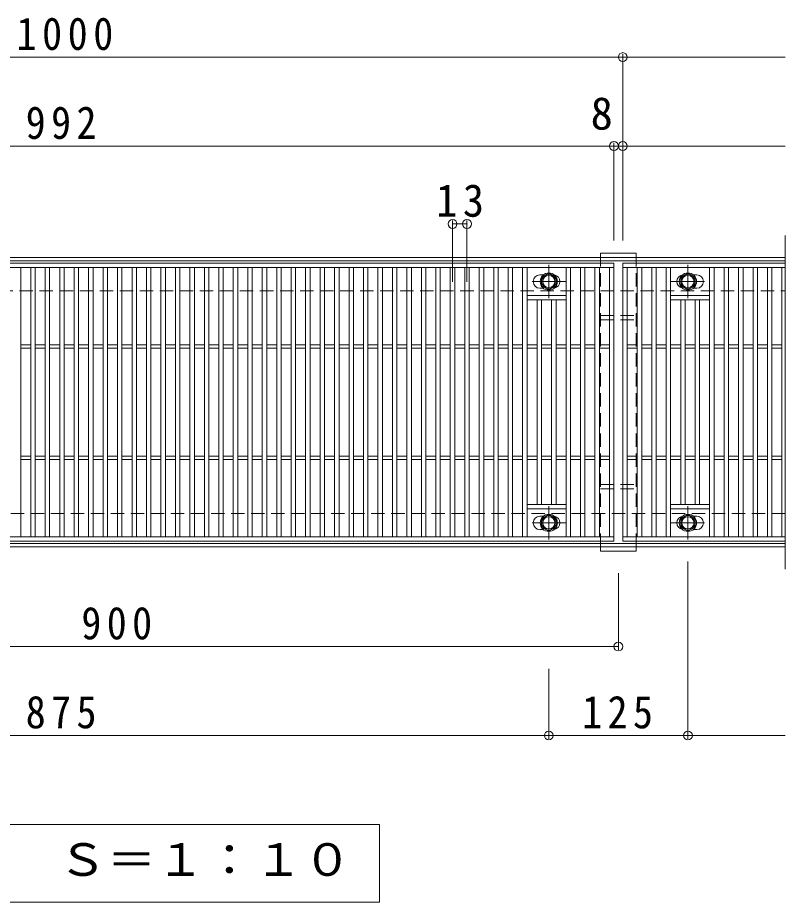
# Model space of a CAD drawing. Units: millimetres on the paper, enlarged 2 times, with parts at other scales. Extents: x -348 to 403, y -392 to 306.
# Drawn here: x 3 to 141, y 146.6 to 305.7 of the extents above; entities that cross this region are included whole.
import ezdxf
from ezdxf.enums import TextEntityAlignment as Align

# ---------------------------------------------------------------- set-up
doc = ezdxf.new("R2010")
doc.units = ezdxf.units.MM
doc.header["$LTSCALE"] = 2
doc.header["$PDMODE"] = 32
doc.header["$PDSIZE"] = 1.6
doc.linetypes.add('CHAIN1', pattern=[8, 5, -1, 1, -1])
doc.linetypes.add('DASHED1', pattern=[1.8, 1.2, -0.6])
for name, color, linetype, lineweight in [('C-1_躯体', 2, 'Continuous', 9), ('C-2_仕上', 3, 'Continuous', 9), ('C-4_文字', 7, 'Continuous', 9), ('C-5_建具', 7, 'Continuous', 9), ('C-8_ハッチ', 3, 'DASHED1', 9), ('C-B_衛生陶器', 2, 'Continuous', 9)]:
    doc.layers.add(name, color=color, linetype=linetype, lineweight=lineweight)
doc.styles.add('ＭＳ ゴシック', font='')
doc.styles.get('ＭＳ ゴシック').set_extended_font_data('MS Gothic')

msp = doc.modelspace()

# ---------------------------------------------------------------- linework, layer by layer
at = {"layer": 'C-1_躯体'}
for p, q in [((-119.021, 262.58), (140.979, 262.58)), ((-119.021, 261.98), (140.979, 261.98)), ((140.979, 211.18), (-119.021, 211.18)), ((140.979, 210.58), (-119.021, 210.58))]:
    msp.add_line(p, q, dxfattribs=at)
at = {"layer": 'C-1_躯体', "linetype": 'DASHED1'}
for p, q in [((-119.021, 256.58), (140.979, 256.58)), ((140.979, 216.58), (-119.021, 216.58))]:
    msp.add_line(p, q, dxfattribs=at)
at = {"layer": 'C-2_仕上'}
for p, q in [((140.979, 206.58), (140.979, 266.58)), ((-88.221, 261.58), (110.179, 261.58)), ((111.779, 261.58), (140.979, 261.58)), ((111.779, 211.58), (111.779, 261.58)), ((-88.221, 260.78), (110.179, 260.78)), ((3.579, 260.78), (3.579, 212.38)), ((5.379, 260.78), (5.379, 212.38)), ((6.179, 260.78), (6.179, 212.38)), ((7.979, 260.78), (7.979, 212.38)), ((8.779, 260.78), (8.779, 212.38)), ((10.579, 260.78), (10.579, 212.38)), ((11.379, 260.78), (11.379, 212.38)), ((13.179, 260.78), (13.179, 212.38)), ((13.979, 260.78), (13.979, 212.38)), ((15.779, 260.78), (15.779, 212.38)), ((16.579, 260.78), (16.579, 212.38)), ((18.379, 260.78), (18.379, 212.38)), ((19.179, 260.78), (19.179, 212.38)), ((20.979, 260.78), (20.979, 212.38)), ((21.779, 260.78), (21.779, 212.38)), ((23.579, 260.78), (23.579, 212.38)), ((24.379, 260.78), (24.379, 212.38)), ((26.179, 260.78), (26.179, 212.38)), ((26.979, 260.78), (26.979, 212.38)), ((28.779, 260.78), (28.779, 212.38)), ((29.579, 260.78), (29.579, 212.38)), ((31.379, 260.78), (31.379, 212.38)), ((32.179, 260.78), (32.179, 212.38)), ((33.979, 260.78), (33.979, 212.38)), ((34.779, 260.78), (34.779, 212.38)), ((36.579, 260.78), (36.579, 212.38)), ((37.379, 260.78), (37.379, 212.38)), ((39.179, 260.78), (39.179, 212.38)), ((39.979, 260.78), (39.979, 212.38)), ((41.779, 260.78), (41.779, 212.38)), ((42.579, 260.78), (42.579, 212.38)), ((44.379, 260.78), (44.379, 212.38)), ((45.179, 260.78), (45.179, 212.38)), ((46.979, 260.78), (46.979, 212.38)), ((47.779, 260.78), (47.779, 212.38)), ((49.579, 260.78), (49.579, 212.38)), ((50.379, 260.78), (50.379, 212.38)), ((52.179, 260.78), (52.179, 212.38)), ((52.979, 260.78), (52.979, 212.38)), ((54.779, 260.78), (54.779, 212.38)), ((55.579, 260.78), (55.579, 212.38)), ((57.379, 260.78), (57.379, 212.38)), ((58.179, 260.78), (58.179, 212.38)), ((59.979, 260.78), (59.979, 212.38)), ((60.779, 260.78), (60.779, 212.38)), ((62.579, 260.78), (62.579, 212.38)), ((63.379, 260.78), (63.379, 212.38)), ((65.179, 260.78), (65.179, 212.38)), ((65.979, 260.78), (65.979, 212.38)), ((67.779, 260.78), (67.779, 212.38)), ((68.579, 260.78), (68.579, 212.38)), ((70.379, 260.78), (70.379, 212.38)), ((71.179, 260.78), (71.179, 212.38)), ((72.979, 260.78), (72.979, 212.38)), ((73.779, 260.78), (73.779, 212.38)), ((75.579, 260.78), (75.579, 212.38)), ((76.379, 260.78), (76.379, 212.38)), ((78.179, 260.78), (78.179, 212.38)), ((78.979, 260.78), (78.979, 212.38)), ((80.779, 260.78), (80.779, 212.38)), ((81.579, 260.78), (81.579, 212.38)), ((83.379, 260.78), (83.379, 212.38)), ((84.179, 260.78), (84.179, 212.38)), ((85.979, 260.78), (85.979, 212.38)), ((86.779, 260.78), (86.779, 212.38)), ((88.579, 260.78), (88.579, 212.38)), ((89.379, 260.78), (89.379, 212.38)), ((91.179, 260.78), (91.179, 212.38)), ((91.979, 260.78), (91.979, 212.38)), ((93.779, 260.78), (93.779, 212.38)), ((94.579, 260.78), (94.579, 212.38)), ((96.879, 259.48), (97.498, 259.48)), ((101.579, 260.78), (101.579, 212.38)), ((102.379, 260.78), (102.379, 212.38)), ((104.179, 260.78), (104.179, 212.38)), ((104.979, 260.78), (104.979, 212.38)), ((106.779, 260.78), (106.779, 212.38)), ((107.579, 260.78), (107.579, 212.38)), ((109.379, 260.78), (109.379, 212.38)), ((111.779, 260.78), (140.979, 260.78)), ((112.579, 260.78), (112.579, 212.38)), ((114.379, 260.78), (114.379, 212.38)), ((115.179, 260.78), (115.179, 212.38)), ((116.979, 260.78), (116.979, 212.38)), ((117.779, 260.78), (117.779, 212.38)), ((119.579, 260.78), (119.579, 212.38)), ((120.379, 260.78), (120.379, 212.38)), ((124.46, 259.48), (125.079, 259.48)), ((127.379, 260.78), (127.379, 212.38)), ((128.179, 260.78), (128.179, 212.38)), ((129.979, 260.78), (129.979, 212.38)), ((130.779, 260.78), (130.779, 212.38)), ((132.579, 260.78), (132.579, 212.38)), ((133.379, 260.78), (133.379, 212.38)), ((135.179, 260.78), (135.179, 212.38)), ((135.979, 260.78), (135.979, 212.38)), ((137.779, 260.78), (137.779, 212.38)), ((138.579, 260.78), (138.579, 212.38)), ((140.379, 260.78), (140.379, 212.38)), ((97.498, 257.08), (96.879, 257.08)), ((125.079, 257.08), (124.46, 257.08)), ((94.579, 255.78), (101.579, 255.78)), ((94.579, 254.98), (101.579, 254.98)), ((96.379, 254.98), (96.379, 218.18)), ((97.179, 254.98), (97.179, 218.18)), ((98.979, 254.98), (98.979, 218.18)), ((99.779, 254.98), (99.779, 218.18)), ((120.379, 255.78), (127.379, 255.78)), ((120.379, 254.98), (127.379, 254.98)), ((122.179, 254.98), (122.179, 218.18)), ((122.979, 254.98), (122.979, 218.18)), ((124.779, 254.98), (124.779, 218.18)), ((125.579, 254.98), (125.579, 218.18)), ((3.579, 246.88), (5.379, 246.88)), ((6.179, 246.88), (7.979, 246.88)), ((8.779, 246.88), (10.579, 246.88)), ((11.379, 246.88), (13.179, 246.88)), ((13.979, 246.88), (15.779, 246.88)), ((16.579, 246.88), (18.379, 246.88)), ((19.179, 246.88), (20.979, 246.88)), ((21.779, 246.88), (23.579, 246.88)), ((24.379, 246.88), (26.179, 246.88)), ((26.979, 246.88), (28.779, 246.88)), ((29.579, 246.88), (31.379, 246.88)), ((32.179, 246.88), (33.979, 246.88)), ((34.779, 246.88), (36.579, 246.88)), ((37.379, 246.88), (39.179, 246.88)), ((39.979, 246.88), (41.779, 246.88)), ((42.579, 246.88), (44.379, 246.88)), ((45.179, 246.88), (46.979, 246.88)), ((47.779, 246.88), (49.579, 246.88)), ((50.379, 246.88), (52.179, 246.88)), ((52.979, 246.88), (54.779, 246.88)), ((55.579, 246.88), (57.379, 246.88)), ((58.179, 246.88), (59.979, 246.88)), ((60.779, 246.88), (62.579, 246.88)), ((63.379, 246.88), (65.179, 246.88)), ((65.979, 246.88), (67.779, 246.88)), ((68.579, 246.88), (70.379, 246.88)), ((71.179, 246.88), (72.979, 246.88)), ((73.779, 246.88), (75.579, 246.88)), ((76.379, 246.88), (78.179, 246.88)), ((78.979, 246.88), (80.779, 246.88)), ((81.579, 246.88), (83.379, 246.88)), ((84.179, 246.88), (85.979, 246.88)), ((86.779, 246.88), (88.579, 246.88)), ((89.379, 246.88), (91.179, 246.88)), ((91.979, 246.88), (93.779, 246.88)), ((94.579, 246.88), (96.379, 246.88)), ((97.179, 246.88), (98.979, 246.88)), ((99.779, 246.88), (101.579, 246.88)), ((102.379, 246.88), (104.179, 246.88)), ((104.979, 246.88), (106.779, 246.88)), ((107.579, 246.88), (109.379, 246.88)), ((112.579, 246.88), (114.379, 246.88)), ((115.179, 246.88), (116.979, 246.88)), ((117.779, 246.88), (119.579, 246.88)), ((120.379, 246.88), (122.179, 246.88)), ((122.979, 246.88), (124.779, 246.88)), ((125.579, 246.88), (127.379, 246.88)), ((128.179, 246.88), (129.979, 246.88)), ((130.779, 246.88), (132.579, 246.88)), ((133.379, 246.88), (135.179, 246.88)), ((135.979, 246.88), (137.779, 246.88)), ((138.579, 246.88), (140.379, 246.88)), ((3.579, 246.28), (5.379, 246.28)), ((6.179, 246.28), (7.979, 246.28)), ((8.779, 246.28), (10.579, 246.28)), ((11.379, 246.28), (13.179, 246.28)), ((13.979, 246.28), (15.779, 246.28)), ((16.579, 246.28), (18.379, 246.28)), ((19.179, 246.28), (20.979, 246.28)), ((21.779, 246.28), (23.579, 246.28)), ((24.379, 246.28), (26.179, 246.28)), ((26.979, 246.28), (28.779, 246.28)), ((29.579, 246.28), (31.379, 246.28)), ((32.179, 246.28), (33.979, 246.28)), ((34.779, 246.28), (36.579, 246.28)), ((37.379, 246.28), (39.179, 246.28)), ((39.979, 246.28), (41.779, 246.28)), ((42.579, 246.28), (44.379, 246.28)), ((45.179, 246.28), (46.979, 246.28)), ((47.779, 246.28), (49.579, 246.28)), ((50.379, 246.28), (52.179, 246.28)), ((52.979, 246.28), (54.779, 246.28)), ((55.579, 246.28), (57.379, 246.28)), ((58.179, 246.28), (59.979, 246.28)), ((60.779, 246.28), (62.579, 246.28)), ((63.379, 246.28), (65.179, 246.28)), ((65.979, 246.28), (67.779, 246.28)), ((68.579, 246.28), (70.379, 246.28)), ((71.179, 246.28), (72.979, 246.28)), ((73.779, 246.28), (75.579, 246.28)), ((76.379, 246.28), (78.179, 246.28)), ((78.979, 246.28), (80.779, 246.28)), ((81.579, 246.28), (83.379, 246.28)), ((84.179, 246.28), (85.979, 246.28)), ((86.779, 246.28), (88.579, 246.28)), ((89.379, 246.28), (91.179, 246.28)), ((91.979, 246.28), (93.779, 246.28)), ((94.579, 246.28), (96.379, 246.28)), ((97.179, 246.28), (98.979, 246.28)), ((99.779, 246.28), (101.579, 246.28)), ((102.379, 246.28), (104.179, 246.28)), ((104.979, 246.28), (106.779, 246.28)), ((107.579, 246.28), (109.379, 246.28)), ((112.579, 246.28), (114.379, 246.28)), ((115.179, 246.28), (116.979, 246.28)), ((117.779, 246.28), (119.579, 246.28)), ((120.379, 246.28), (122.179, 246.28)), ((122.979, 246.28), (124.779, 246.28)), ((125.579, 246.28), (127.379, 246.28)), ((128.179, 246.28), (129.979, 246.28)), ((130.779, 246.28), (132.579, 246.28)), ((133.379, 246.28), (135.179, 246.28)), ((135.979, 246.28), (137.779, 246.28)), ((138.579, 246.28), (140.379, 246.28)), ((3.579, 226.88), (5.379, 226.88)), ((3.579, 226.28), (5.379, 226.28)), ((6.179, 226.88), (7.979, 226.88)), ((6.179, 226.28), (7.979, 226.28)), ((8.779, 226.88), (10.579, 226.88)), ((8.779, 226.28), (10.579, 226.28)), ((11.379, 226.88), (13.179, 226.88)), ((11.379, 226.28), (13.179, 226.28)), ((13.979, 226.88), (15.779, 226.88)), ((13.979, 226.28), (15.779, 226.28)), ((16.579, 226.88), (18.379, 226.88)), ((16.579, 226.28), (18.379, 226.28)), ((19.179, 226.88), (20.979, 226.88)), ((19.179, 226.28), (20.979, 226.28)), ((21.779, 226.88), (23.579, 226.88)), ((21.779, 226.28), (23.579, 226.28)), ((24.379, 226.88), (26.179, 226.88)), ((24.379, 226.28), (26.179, 226.28)), ((26.979, 226.88), (28.779, 226.88)), ((26.979, 226.28), (28.779, 226.28)), ((29.579, 226.88), (31.379, 226.88)), ((29.579, 226.28), (31.379, 226.28)), ((32.179, 226.88), (33.979, 226.88)), ((32.179, 226.28), (33.979, 226.28)), ((34.779, 226.88), (36.579, 226.88)), ((34.779, 226.28), (36.579, 226.28)), ((37.379, 226.88), (39.179, 226.88)), ((37.379, 226.28), (39.179, 226.28)), ((39.979, 226.88), (41.779, 226.88)), ((39.979, 226.28), (41.779, 226.28)), ((42.579, 226.88), (44.379, 226.88)), ((42.579, 226.28), (44.379, 226.28)), ((45.179, 226.88), (46.979, 226.88)), ((45.179, 226.28), (46.979, 226.28)), ((47.779, 226.88), (49.579, 226.88)), ((47.779, 226.28), (49.579, 226.28)), ((50.379, 226.88), (52.179, 226.88)), ((50.379, 226.28), (52.179, 226.28)), ((52.979, 226.88), (54.779, 226.88)), ((52.979, 226.28), (54.779, 226.28)), ((55.579, 226.88), (57.379, 226.88)), ((55.579, 226.28), (57.379, 226.28)), ((58.179, 226.88), (59.979, 226.88)), ((58.179, 226.28), (59.979, 226.28)), ((60.779, 226.88), (62.579, 226.88)), ((60.779, 226.28), (62.579, 226.28)), ((63.379, 226.88), (65.179, 226.88)), ((63.379, 226.28), (65.179, 226.28)), ((65.979, 226.88), (67.779, 226.88)), ((65.979, 226.28), (67.779, 226.28)), ((68.579, 226.88), (70.379, 226.88)), ((68.579, 226.28), (70.379, 226.28)), ((71.179, 226.88), (72.979, 226.88)), ((71.179, 226.28), (72.979, 226.28)), ((73.779, 226.88), (75.579, 226.88)), ((73.779, 226.28), (75.579, 226.28)), ((76.379, 226.88), (78.179, 226.88)), ((76.379, 226.28), (78.179, 226.28)), ((78.979, 226.88), (80.779, 226.88)), ((78.979, 226.28), (80.779, 226.28)), ((81.579, 226.88), (83.379, 226.88)), ((81.579, 226.28), (83.379, 226.28)), ((84.179, 226.88), (85.979, 226.88)), ((84.179, 226.28), (85.979, 226.28)), ((86.779, 226.88), (88.579, 226.88)), ((86.779, 226.28), (88.579, 226.28)), ((89.379, 226.88), (91.179, 226.88)), ((89.379, 226.28), (91.179, 226.28)), ((91.979, 226.88), (93.779, 226.88)), ((91.979, 226.28), (93.779, 226.28)), ((94.579, 226.88), (96.379, 226.88)), ((94.579, 226.28), (96.379, 226.28)), ((97.179, 226.88), (98.979, 226.88)), ((97.179, 226.28), (98.979, 226.28)), ((99.779, 226.88), (101.579, 226.88)), ((99.779, 226.28), (101.579, 226.28)), ((102.379, 226.88), (104.179, 226.88)), ((102.379, 226.28), (104.179, 226.28)), ((104.979, 226.88), (106.779, 226.88)), ((104.979, 226.28), (106.779, 226.28)), ((107.579, 226.88), (109.379, 226.88)), ((107.579, 226.28), (109.379, 226.28)), ((112.579, 226.88), (114.379, 226.88)), ((112.579, 226.28), (114.379, 226.28)), ((115.179, 226.88), (116.979, 226.88)), ((115.179, 226.28), (116.979, 226.28)), ((117.779, 226.88), (119.579, 226.88)), ((117.779, 226.28), (119.579, 226.28)), ((120.379, 226.88), (122.179, 226.88)), ((120.379, 226.28), (122.179, 226.28)), ((122.979, 226.88), (124.779, 226.88)), ((122.979, 226.28), (124.779, 226.28)), ((125.579, 226.88), (127.379, 226.88)), ((125.579, 226.28), (127.379, 226.28)), ((128.179, 226.88), (129.979, 226.88)), ((128.179, 226.28), (129.979, 226.28)), ((130.779, 226.88), (132.579, 226.88)), ((130.779, 226.28), (132.579, 226.28)), ((133.379, 226.88), (135.179, 226.88)), ((133.379, 226.28), (135.179, 226.28)), ((135.979, 226.88), (137.779, 226.88)), ((135.979, 226.28), (137.779, 226.28)), ((138.579, 226.88), (140.379, 226.88)), ((138.579, 226.28), (140.379, 226.28)), ((101.579, 218.18), (94.579, 218.18)), ((127.379, 218.18), (120.379, 218.18)), ((101.579, 217.38), (94.579, 217.38)), ((127.379, 217.38), (120.379, 217.38)), ((96.879, 216.08), (97.498, 216.08)), ((124.46, 216.08), (125.079, 216.08)), ((97.498, 213.68), (96.879, 213.68)), ((125.079, 213.68), (124.46, 213.68)), ((110.179, 212.38), (-88.221, 212.38)), ((140.979, 212.38), (111.779, 212.38)), ((140.979, 211.58), (111.779, 211.58))]:
    msp.add_line(p, q, dxfattribs=at)
msp.add_lwpolyline([(110.179, 261.58), (110.179, 211.58), (-88.221, 211.58)], dxfattribs=at)
for centre, start, end in [((96.879, 258.28), 90, 180), ((99.279, 258.28), 0, 80.33026), ((122.679, 258.28), 99.66974, 180), ((125.079, 258.28), 0, 90), ((96.879, 258.28), 180, 270), ((99.279, 258.28), 279.66974, 0), ((122.679, 258.28), 180, 260.33026), ((125.079, 258.28), 270, 0), ((96.879, 214.88), 90, 180), ((96.879, 214.88), 180, 270), ((99.279, 214.88), 0, 80.33026), ((99.279, 214.88), 279.66974, 0), ((122.679, 214.88), 99.66974, 180), ((122.679, 214.88), 180, 260.33026), ((125.079, 214.88), 0, 90), ((125.079, 214.88), 270, 0)]:
    msp.add_arc(centre, 1.2, start, end, dxfattribs=at)
at = {"layer": 'C-4_文字'}
for p, q in [((111.779, 299.24), (111.779, 265.64)), ((-88.221, 298.64), (111.779, 298.64)), ((111.779, 298.64), (140.979, 298.64)), ((110.179, 283.24), (110.179, 265.64)), ((-88.221, 282.64), (110.179, 282.64)), ((110.179, 282.64), (111.779, 282.64)), ((111.779, 282.64), (140.979, 282.64)), ((81.179, 269.24), (81.179, 258.233)), ((83.779, 269.24), (83.779, 258.233)), ((81.179, 268.64), (83.779, 268.64)), ((123.479, 176.04), (123.479, 207.94)), ((110.979, 192.04), (110.979, 205.84)), ((-69.021, 192.64), (110.979, 192.64)), ((98.479, 176.04), (98.479, 188.641)), ((-76.521, 176.64), (98.479, 176.64)), ((98.479, 176.64), (123.479, 176.64)), ((123.479, 176.64), (140.979, 176.64))]:
    msp.add_line(p, q, dxfattribs=at)
for p in [(111.779, 298.64), (110.179, 282.64), (111.779, 282.64), (81.179, 268.64), (83.779, 268.64), (110.979, 192.64), (98.479, 176.64), (123.479, 176.64)]:
    msp.add_point(p, dxfattribs=at)
at = {"layer": 'C-5_建具'}
for p, q in [((-46.121, 160.64), (68.079, 160.64)), ((68.079, 160.64), (68.079, 146.64)), ((-46.121, 146.64), (68.079, 146.64))]:
    msp.add_line(p, q, dxfattribs=at)
at = {"layer": 'C-8_ハッチ', "linetype": 'Continuous'}
for p, q in [((107.779, 263.38), (114.179, 263.38)), ((107.779, 263.38), (107.779, 262.58)), ((114.179, 263.38), (114.179, 262.58)), ((107.779, 210.58), (107.779, 209.78)), ((114.179, 210.58), (114.179, 209.78)), ((107.779, 209.78), (114.179, 209.78))]:
    msp.add_line(p, q, dxfattribs=at)
at = {"layer": 'C-8_ハッチ'}
for p, q in [((107.779, 262.58), (114.179, 262.58)), ((107.779, 210.58), (107.779, 262.58)), ((114.179, 210.58), (114.179, 262.58)), ((107.779, 252.18), (114.179, 252.18)), ((107.779, 251.38), (114.179, 251.38)), ((107.779, 221.78), (114.179, 221.78)), ((107.779, 220.98), (114.179, 220.98)), ((107.779, 210.58), (114.179, 210.58))]:
    msp.add_line(p, q, dxfattribs=at)
at = {"layer": 'C-B_衛生陶器', "color": 7, "linetype": 'CHAIN1'}
for p, q in [((98.479, 255.28), (98.479, 261.28)), ((123.479, 255.28), (123.479, 261.28)), ((95.479, 258.28), (101.479, 258.28)), ((120.479, 258.28), (126.479, 258.28)), ((98.479, 211.88), (98.479, 217.88)), ((123.479, 211.88), (123.479, 217.88)), ((95.479, 214.88), (101.479, 214.88)), ((120.479, 214.88), (126.479, 214.88))]:
    msp.add_line(p, q, dxfattribs=at)
at = {"layer": 'C-B_衛生陶器'}
for p, q in [((123.479, 216.38), (122.18, 215.63)), ((124.778, 215.63), (123.479, 216.38)), ((122.18, 215.63), (122.18, 214.13))]:
    msp.add_line(p, q, dxfattribs=at)
for points in [[(97.18, 257.53), (98.479, 256.78), (99.778, 257.53), (99.778, 259.03), (98.479, 259.78), (97.18, 259.03)], [(122.18, 257.53), (123.479, 256.78), (124.778, 257.53), (124.778, 259.03), (123.479, 259.78), (122.18, 259.03)], [(97.18, 214.13), (98.479, 213.38), (99.778, 214.13), (99.778, 215.63), (98.479, 216.38), (97.18, 215.63)]]:
    msp.add_lwpolyline(points, close=True, dxfattribs=at)
msp.add_lwpolyline([(122.18, 214.13), (123.479, 213.38), (124.778, 214.13), (124.778, 215.63)], dxfattribs=at)
for centre, radius in [((98.479, 258.28), 1.55), ((98.479, 258.28), 1.3), ((98.479, 258.28), 1.1), ((123.479, 258.28), 1.55), ((123.479, 258.28), 1.3), ((123.479, 258.28), 1.1), ((98.479, 214.88), 1.55), ((123.479, 214.88), 1.55), ((98.479, 214.88), 1.3), ((98.479, 214.88), 1.1), ((123.479, 214.88), 1.3), ((123.479, 214.88), 1.1)]:
    msp.add_circle(centre, radius, dxfattribs=at)

# ---------------------------------------------------------------- texts
at = {"layer": 'C-4_文字', "color": 2, "style": 'ＭＳ ゴシック'}
msp.add_text('8', height=5.865, dxfattribs=at).set_placement((105.996, 283.84), align=Align.BOTTOM_LEFT)
at = {"layer": 'C-4_文字', "color": 2, "char_height": 5.865, "attachment_point": 7, "style": 'ＭＳ ゴシック'}
for s, insert in [('\\T1.28;\\W0.9;1000', (2.829, 299.84)), ('\\T1.27;\\W0.9;992', (4.479, 283.84)), ('\\T1.27;\\W0.95;13', (78.229, 269.84)), ('\\T1.27;\\W0.9;900', (14.479, 193.84)), ('\\T1.27;\\W0.9;875', (4.479, 177.84)), ('\\T1.27;\\W0.9;125', (104.479, 177.84))]:
    msp.add_mtext(s, dxfattribs=dict(at, insert=insert))
at = {"layer": 'C-5_建具', "color": 2, "style": 'ＭＳ ゴシック', "width": 1.1}
msp.add_text('平面詳細図\u3000Ｓ＝１：１０', height=5.865, dxfattribs=at).set_placement((-42.521, 149.64), align=Align.BOTTOM_LEFT)

doc.saveas('drawing.dxf')
